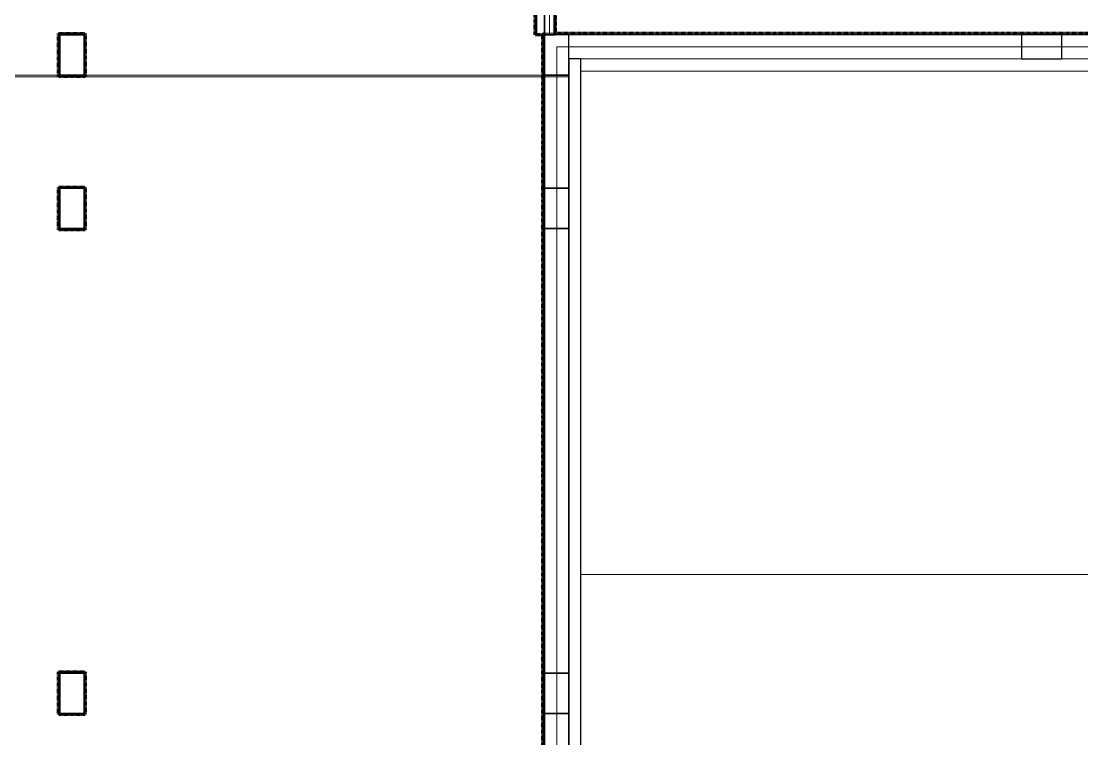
# Model space of a CAD drawing. Header units: millimetres. Extents: x -5300 to 98858, y -5196 to 93886.
# Drawn here: x 8873 to 21998, y 28436 to 37317 of the extents above; entities that cross this region are included whole.
import ezdxf

# ---------------------------------------------------------------- set-up
doc = ezdxf.new("R2010")
doc.units = ezdxf.units.MM
doc.linetypes.add('Штрих', pattern=[6.35, 3.175, -3.175])
doc.linetypes.add('Штрих_2_', pattern=[6.35, 3.175, -3.175])
for name, color, linetype, lineweight, true_color in [('_Разделитель помещений_', 4, 'Штрих', 70, 0x00ffff), ('Колонны', 7, 'Continuous', 18, 0x7f7f7f), ('Перекрытия', 7, 'Continuous', 18, 0x7f7f7f), ('Стены', 7, 'Continuous', 18, 0x7f7f7f), ('Стены разрез', 7, 'Continuous', 50, 0x7f7f7f)]:
    doc.layers.add(name, color=color, linetype=linetype, lineweight=lineweight, true_color=true_color)
doc.layers.add('Генплан', color=7, linetype='Continuous', lineweight=9)

# ---------------------------------------------------------------- blocks, each defined once
blk = doc.blocks.new('ПЕР-ДФ_Ш - ПЕР-ДФ_Ш-239736-Подвал')
at = {"layer": 'Перекрытия', "color": 254, "true_color": 0xd4d4d4}
for p, q in [((15650, 36650), (-150, 36650)), ((-150, 36650), (15650, 36650)), ((-150, 36630), (15650, 36630)), ((15650, 36630), (-150, 36630)), ((15650, 36630), (15650, 36650)), ((15650, 36650), (15650, 36630)), ((15650, 36650), (15650, 36650)), ((15650, 36630), (15650, 36630))]:
    blk.add_line(p, q, dxfattribs=at)
blk = doc.blocks.new('ПЕР-002 - ПЕР-002-240075-Подвал')
at = {"layer": 'Перекрытия', "color": 254, "true_color": 0xd4d4d4}
for p, q in [((15650, 36630), (-150, 36630)), ((-150, 36630), (15650, 36630)), ((15350, 36630), (150, 36630)), ((150, 36630), (15350, 36630)), ((15350, 13490), (15350, 36630)), ((15350, 36630), (15350, 13490)), ((15350, 36630), (15350, 36630)), ((15650, 13290), (15650, 36630)), ((15650, 36630), (15650, 13290)), ((15650, 36630), (15650, 36630)), ((9350, 34750), (9350, 35250)), ((9350, 35250), (9650, 35250)), ((9650, 35250), (9350, 35250)), ((9350, 35250), (9350, 34750)), ((9350, 35250), (9350, 35250)), ((9650, 35250), (9650, 34750)), ((9650, 34750), (9650, 35250)), ((9650, 35250), (9650, 35250)), ((9650, 34750), (9350, 34750)), ((9350, 34750), (9650, 34750)), ((9350, 34750), (9350, 34750)), ((9650, 34750), (9650, 34750)), ((9350, 28750), (9350, 29250)), ((9350, 29250), (9650, 29250)), ((9650, 29250), (9350, 29250)), ((9350, 29250), (9350, 28750)), ((9350, 29250), (9350, 29250)), ((9650, 29250), (9650, 28750)), ((9650, 28750), (9650, 29250)), ((9650, 29250), (9650, 29250)), ((9650, 28750), (9350, 28750)), ((9350, 28750), (9650, 28750)), ((9350, 28750), (9350, 28750)), ((9650, 28750), (9650, 28750))]:
    blk.add_line(p, q, dxfattribs=at)
blk = doc.blocks.new('ПЕР-003 - ПЕР-003-240210-Подвал')
at = {"layer": 'Перекрытия', "color": 254, "true_color": 0xd4d4d4}
for p, q in [((15650, 36650), (15650, 36850)), ((15650, 36850), (58150, 36850)), ((58150, 36850), (15650, 36850)), ((15650, 36850), (15650, 36650)), ((15650, 36850), (15650, 36850)), ((-150, 36650), (15650, 36650)), ((15650, 36650), (-150, 36650)), ((15650, 36650), (15650, 36650))]:
    blk.add_line(p, q, dxfattribs=at)
blk = doc.blocks.new('СТ_ВОКОЛ-016 22892 - СТ_ВОКОЛ-016 2-240716-Подвал')
at = {"layer": 'Стены', "color": 254, "true_color": 0xd4d4d4}
blk.add_line((9350, 35250), (9350, 34750), dxfattribs=at)
blk = doc.blocks.new('СТ_ВОКОЛ-016 22892 - СТ_ВОКОЛ-016 22892-240713-Подвал')
at = {"layer": 'Стены', "color": 254, "true_color": 0xd4d4d4}
for p, q in [((9335, 35250), (9335, 35250)), ((9350, 35250), (9350, 35250)), ((9335, 34750), (9335, 34750)), ((9350, 34750), (9350, 34750))]:
    blk.add_line(p, q, dxfattribs=at)
at = {"layer": 'Стены разрез', "color": 254, "lineweight": 25, "true_color": 0xd4d4d4}
for p, q in [((9350, 35250), (9335, 35250)), ((9335, 35250), (9335, 34750)), ((9350, 34750), (9350, 35250)), ((9335, 34750), (9350, 34750))]:
    blk.add_line(p, q, dxfattribs=at)
blk.add_blockref('СТ_ВОКОЛ-016 22892 - СТ_ВОКОЛ-016 2-240716-Подвал', (0, 0))
blk = doc.blocks.new('СТН-04 35484 - СТН-04 2-240999-Подвал')
at = {"layer": 'Стены', "color": 254, "true_color": 0xd4d4d4}
blk.add_line((15500, 37000), (15500, 13390), dxfattribs=at)
blk = doc.blocks.new('СТН-04 35484 - СТН-04 35484-240996-Подвал')
at = {"layer": 'Стены', "color": 254, "true_color": 0xd4d4d4}
for p, q in [((15330, 37170), (15330, 37170)), ((15350, 37170), (15350, 37170)), ((15650, 36850), (15650, 36850)), ((15800, 36850), (15800, 36850)), ((15330, 36650), (15330, 36650)), ((15350, 36650), (15350, 36650)), ((15350, 36650), (15350, 36650)), ((15350, 36630), (15350, 36630)), ((15650, 36650), (15650, 36650)), ((15650, 36630), (15650, 36630)), ((15350, 35250), (15350, 35250)), ((15650, 35250), (15650, 35250)), ((15350, 34750), (15350, 34750)), ((15650, 34750), (15650, 34750)), ((15350, 29250), (15350, 29250)), ((15650, 29250), (15650, 29250)), ((15350, 28750), (15350, 28750)), ((15650, 28750), (15650, 28750))]:
    blk.add_line(p, q, dxfattribs=at)
at = {"layer": 'Стены разрез', "color": 254, "lineweight": 25, "true_color": 0xd4d4d4}
for p, q in [((15350, 37170), (15330, 37170)), ((15330, 37170), (15330, 13490)), ((15350, 13490), (15350, 37170)), ((15800, 36850), (15650, 36850)), ((15650, 36850), (15650, 13490)), ((15800, 13490), (15800, 36850)), ((15650, 36650), (15350, 36650)), ((15350, 36650), (15350, 35250)), ((15650, 35250), (15650, 36650)), ((15350, 35250), (15650, 35250)), ((15650, 34750), (15350, 34750)), ((15350, 34750), (15350, 29250)), ((15650, 29250), (15650, 34750)), ((15350, 29250), (15650, 29250)), ((15650, 28750), (15350, 28750)), ((15350, 28750), (15350, 23250)), ((15650, 23250), (15650, 28750))]:
    blk.add_line(p, q, dxfattribs=at)
blk.add_blockref('СТН-04 35484 - СТН-04 2-240999-Подвал', (0, 0))
blk = doc.blocks.new('СТ_ВОКОЛ-013 37197 - СТ_ВОКОЛ-013 2-241181-Подвал')
at = {"layer": 'Стены', "color": 254, "true_color": 0xd4d4d4}
blk.add_line((9350, 34750), (9650, 34750), dxfattribs=at)
blk = doc.blocks.new('СТ_ВОКОЛ-013 37197 - СТ_ВОКОЛ-013 37197-241178-Подвал')
at = {"layer": 'Стены', "color": 254, "true_color": 0xd4d4d4}
for p, q in [((9335, 34750), (9335, 34750)), ((9335, 34735), (9335, 34735)), ((9665, 34750), (9665, 34750)), ((9665, 34735), (9665, 34735))]:
    blk.add_line(p, q, dxfattribs=at)
at = {"layer": 'Стены разрез', "color": 254, "lineweight": 25, "true_color": 0xd4d4d4}
for p, q in [((9665, 34750), (9335, 34750)), ((9335, 34750), (9335, 34735)), ((9335, 34735), (9665, 34735)), ((9665, 34735), (9665, 34750))]:
    blk.add_line(p, q, dxfattribs=at)
blk.add_blockref('СТ_ВОКОЛ-013 37197 - СТ_ВОКОЛ-013 2-241181-Подвал', (0, 0))
blk = doc.blocks.new('СТ_ВОКОЛ-015 37310 - СТ_ВОКОЛ-015 2-241197-Подвал')
at = {"layer": 'Стены', "color": 254, "true_color": 0xd4d4d4}
blk.add_line((9650, 35250), (9350, 35250), dxfattribs=at)
blk = doc.blocks.new('СТ_ВОКОЛ-015 37310 - СТ_ВОКОЛ-015 37310-241194-Подвал')
at = {"layer": 'Стены', "color": 254, "true_color": 0xd4d4d4}
for p, q in [((9335, 35265), (9335, 35265)), ((9335, 35250), (9335, 35250)), ((9650, 35265), (9650, 35265)), ((9650, 35250), (9650, 35250))]:
    blk.add_line(p, q, dxfattribs=at)
at = {"layer": 'Стены разрез', "color": 254, "lineweight": 25, "true_color": 0xd4d4d4}
for p, q in [((9335, 35265), (9335, 35250)), ((9650, 35265), (9335, 35265)), ((9335, 35250), (9650, 35250)), ((9650, 35250), (9650, 35265))]:
    blk.add_line(p, q, dxfattribs=at)
blk.add_blockref('СТ_ВОКОЛ-015 37310 - СТ_ВОКОЛ-015 2-241197-Подвал', (0, 0))
blk = doc.blocks.new('СТ_ВОКОЛ-014 37422 - СТ_ВОКОЛ-014 2-241213-Подвал')
at = {"layer": 'Стены', "color": 254, "true_color": 0xd4d4d4}
blk.add_line((9650, 34750), (9650, 35250), dxfattribs=at)
blk = doc.blocks.new('СТ_ВОКОЛ-014 37422 - СТ_ВОКОЛ-014 37422-241210-Подвал')
at = {"layer": 'Стены', "color": 254, "true_color": 0xd4d4d4}
for p, q in [((9650, 35265), (9650, 35265)), ((9665, 35265), (9665, 35265)), ((9650, 34750), (9650, 34750)), ((9665, 34750), (9665, 34750))]:
    blk.add_line(p, q, dxfattribs=at)
at = {"layer": 'Стены разрез', "color": 254, "lineweight": 25, "true_color": 0xd4d4d4}
for p, q in [((9665, 35265), (9650, 35265)), ((9650, 35265), (9650, 34750)), ((9665, 34750), (9665, 35265)), ((9650, 34750), (9665, 34750))]:
    blk.add_line(p, q, dxfattribs=at)
blk.add_blockref('СТ_ВОКОЛ-014 37422 - СТ_ВОКОЛ-014 2-241213-Подвал', (0, 0))
blk = doc.blocks.new('СТ_ВОКОЛ-016 57783 - СТ_ВОКОЛ-016 2-242270-Подвал')
at = {"layer": 'Стены', "color": 254, "true_color": 0xd4d4d4}
blk.add_line((9350, 37150), (9350, 36650), dxfattribs=at)
blk = doc.blocks.new('СТ_ВОКОЛ-016 57783 - СТ_ВОКОЛ-016 57783-242267-Подвал')
at = {"layer": 'Стены', "color": 254, "true_color": 0xd4d4d4}
for p, q in [((9335, 37150), (9335, 37150)), ((9350, 37150), (9350, 37150)), ((9335, 36650), (9335, 36650)), ((9350, 36650), (9350, 36650))]:
    blk.add_line(p, q, dxfattribs=at)
at = {"layer": 'Стены разрез', "color": 254, "lineweight": 25, "true_color": 0xd4d4d4}
for p, q in [((9350, 37150), (9335, 37150)), ((9335, 37150), (9335, 36650)), ((9350, 36650), (9350, 37150)), ((9335, 36650), (9350, 36650))]:
    blk.add_line(p, q, dxfattribs=at)
blk.add_blockref('СТ_ВОКОЛ-016 57783 - СТ_ВОКОЛ-016 2-242270-Подвал', (0, 0))
blk = doc.blocks.new('СТ_ВОКОЛ-014 58611 - СТ_ВОКОЛ-014 2-242350-Подвал')
at = {"layer": 'Стены', "color": 254, "true_color": 0xd4d4d4}
blk.add_line((9650, 36650), (9650, 37150), dxfattribs=at)
blk = doc.blocks.new('СТ_ВОКОЛ-014 58611 - СТ_ВОКОЛ-014 58611-242347-Подвал')
at = {"layer": 'Стены', "color": 254, "true_color": 0xd4d4d4}
for p, q in [((9650, 37165), (9650, 37165)), ((9665, 37165), (9665, 37165)), ((9650, 36650), (9650, 36650)), ((9665, 36650), (9665, 36650))]:
    blk.add_line(p, q, dxfattribs=at)
at = {"layer": 'Стены разрез', "color": 254, "lineweight": 25, "true_color": 0xd4d4d4}
for p, q in [((9665, 37165), (9650, 37165)), ((9650, 37165), (9650, 36650)), ((9665, 36650), (9665, 37165)), ((9650, 36650), (9665, 36650))]:
    blk.add_line(p, q, dxfattribs=at)
blk.add_blockref('СТ_ВОКОЛ-014 58611 - СТ_ВОКОЛ-014 2-242350-Подвал', (0, 0))
blk = doc.blocks.new('СТ_ВОКОЛ-015 59285 - СТ_ВОКОЛ-015 2-242430-Подвал')
at = {"layer": 'Стены', "color": 254, "true_color": 0xd4d4d4}
blk.add_line((9650, 37150), (9350, 37150), dxfattribs=at)
blk = doc.blocks.new('СТ_ВОКОЛ-015 59285 - СТ_ВОКОЛ-015 59285-242427-Подвал')
at = {"layer": 'Стены', "color": 254, "true_color": 0xd4d4d4}
for p, q in [((9335, 37165), (9335, 37165)), ((9335, 37150), (9335, 37150)), ((9650, 37165), (9650, 37165)), ((9650, 37150), (9650, 37150))]:
    blk.add_line(p, q, dxfattribs=at)
at = {"layer": 'Стены разрез', "color": 254, "lineweight": 25, "true_color": 0xd4d4d4}
for p, q in [((9335, 37165), (9335, 37150)), ((9650, 37165), (9335, 37165)), ((9335, 37150), (9650, 37150)), ((9650, 37150), (9650, 37165))]:
    blk.add_line(p, q, dxfattribs=at)
blk.add_blockref('СТ_ВОКОЛ-015 59285 - СТ_ВОКОЛ-015 2-242430-Подвал', (0, 0))
blk = doc.blocks.new('СТН-04 95797 - СТН-04 2-243164-Подвал')
at = {"layer": 'Стены', "color": 254, "true_color": 0xd4d4d4}
blk.add_line((50610, 37000), (15500, 37000), dxfattribs=at)
blk = doc.blocks.new('СТН-04 95797 - СТН-04-243157-Подвал')
at = {"layer": 'Стены', "color": 254, "true_color": 0xd4d4d4}
for p, q in [((15350, 37170), (15350, 37170)), ((33350, 37170), (15350, 37170)), ((33350, 37170), (15350, 37170)), ((15350, 37170), (15350, 37150)), ((15350, 37170), (15350, 37170)), ((15350, 37170), (15350, 37150)), ((15350, 37150), (15350, 37170)), ((15350, 37170), (33350, 37170)), ((15350, 37150), (15350, 37150)), ((33350, 37150), (15350, 37150)), ((15350, 37150), (33350, 37150)), ((15350, 37150), (15350, 37150)), ((15350, 37150), (33350, 37150)), ((21250, 37150), (15650, 37150)), ((15650, 37150), (15650, 37150)), ((21250, 37150), (15650, 37150)), ((15650, 37150), (15650, 36850)), ((15650, 37150), (15650, 37150)), ((15650, 37150), (15650, 36850)), ((15650, 36850), (15650, 37150)), ((15650, 37150), (21250, 37150)), ((21250, 37150), (21250, 37150)), ((21250, 36850), (21250, 37150)), ((21250, 36850), (21250, 37150)), ((21250, 37150), (21250, 37150)), ((21250, 37150), (21250, 36850)), ((21750, 37150), (21750, 37150)), ((27250, 37150), (21750, 37150)), ((27250, 37150), (21750, 37150)), ((21750, 37150), (21750, 37150)), ((21750, 37150), (21750, 36850)), ((21750, 37150), (21750, 36850)), ((21750, 36850), (21750, 37150)), ((21750, 37150), (27250, 37150)), ((15650, 36850), (15650, 36850)), ((15650, 36850), (21250, 36850)), ((15650, 36850), (15650, 36850)), ((15650, 36850), (21250, 36850)), ((21250, 36850), (15650, 36850)), ((50510, 36850), (15800, 36850)), ((15800, 36850), (15800, 36850)), ((50510, 36850), (15800, 36850)), ((15800, 36850), (15800, 36700)), ((15800, 36850), (15800, 36850)), ((15800, 36850), (15800, 36700)), ((15800, 36700), (15800, 36850)), ((15800, 36850), (50510, 36850)), ((21250, 36850), (21250, 36850)), ((21250, 36850), (21250, 36850)), ((21750, 36850), (21750, 36850)), ((27250, 36850), (21750, 36850)), ((21750, 36850), (21750, 36850)), ((21750, 36850), (27250, 36850)), ((21750, 36850), (27250, 36850)), ((15800, 36700), (15800, 36700)), ((15800, 36700), (15800, 36700)), ((15800, 36700), (50510, 36700)), ((15800, 36700), (50510, 36700)), ((50510, 36700), (15800, 36700))]:
    blk.add_line(p, q, dxfattribs=at)
blk = doc.blocks.new('СТН-04 95797 - СТН-04 95797-243161-Подвал')
for name in ['СТН-04 95797 - СТН-04-243157-Подвал', 'СТН-04 95797 - СТН-04 2-243164-Подвал']:
    blk.add_blockref(name, (0, 0))
blk = doc.blocks.new('СТ_ВОКОЛ-013 107773 - СТ_ВОКОЛ-013 2-243338-Подвал')
at = {"layer": 'Стены', "color": 254, "true_color": 0xd4d4d4}
blk.add_line((9350, 36650), (9650, 36650), dxfattribs=at)
blk = doc.blocks.new('СТ_ВОКОЛ-013 107773 - СТ_ВОКОЛ-013 107773-243335-Подвал')
at = {"layer": 'Стены', "color": 254, "true_color": 0xd4d4d4}
for p, q in [((9335, 36650), (9335, 36650)), ((9335, 36635), (9335, 36635)), ((9665, 36650), (9665, 36650)), ((9665, 36635), (9665, 36635))]:
    blk.add_line(p, q, dxfattribs=at)
at = {"layer": 'Стены разрез', "color": 254, "lineweight": 25, "true_color": 0xd4d4d4}
for p, q in [((9665, 36650), (9335, 36650)), ((9335, 36650), (9335, 36635)), ((9335, 36635), (9665, 36635)), ((9665, 36635), (9665, 36650))]:
    blk.add_line(p, q, dxfattribs=at)
blk.add_blockref('СТ_ВОКОЛ-013 107773 - СТ_ВОКОЛ-013 2-243338-Подвал', (0, 0))
blk = doc.blocks.new('СТ_ВОКОЛ-015 107996 - СТ_ВОКОЛ-015 2-243370-Подвал')
at = {"layer": 'Стены', "color": 254, "true_color": 0xd4d4d4}
blk.add_line((9650, 29250), (9350, 29250), dxfattribs=at)
blk = doc.blocks.new('СТ_ВОКОЛ-015 107996 - СТ_ВОКОЛ-015 107996-243367-Подвал')
at = {"layer": 'Стены', "color": 254, "true_color": 0xd4d4d4}
for p, q in [((9335, 29265), (9335, 29265)), ((9335, 29250), (9335, 29250)), ((9650, 29265), (9650, 29265)), ((9650, 29250), (9650, 29250))]:
    blk.add_line(p, q, dxfattribs=at)
at = {"layer": 'Стены разрез', "color": 254, "lineweight": 25, "true_color": 0xd4d4d4}
for p, q in [((9335, 29265), (9335, 29250)), ((9650, 29265), (9335, 29265)), ((9335, 29250), (9650, 29250)), ((9650, 29250), (9650, 29265))]:
    blk.add_line(p, q, dxfattribs=at)
blk.add_blockref('СТ_ВОКОЛ-015 107996 - СТ_ВОКОЛ-015 2-243370-Подвал', (0, 0))
blk = doc.blocks.new('СТ_ВОКОЛ-013 108203 - СТ_ВОКОЛ-013 2-243386-Подвал')
at = {"layer": 'Стены', "color": 254, "true_color": 0xd4d4d4}
blk.add_line((9350, 28750), (9650, 28750), dxfattribs=at)
blk = doc.blocks.new('СТ_ВОКОЛ-013 108203 - СТ_ВОКОЛ-013 108203-243383-Подвал')
at = {"layer": 'Стены', "color": 254, "true_color": 0xd4d4d4}
for p, q in [((9335, 28750), (9335, 28750)), ((9665, 28750), (9665, 28750)), ((9335, 28735), (9335, 28735)), ((9665, 28735), (9665, 28735))]:
    blk.add_line(p, q, dxfattribs=at)
at = {"layer": 'Стены разрез', "color": 254, "lineweight": 25, "true_color": 0xd4d4d4}
for p, q in [((9665, 28750), (9335, 28750)), ((9335, 28750), (9335, 28735)), ((9665, 28735), (9665, 28750)), ((9335, 28735), (9665, 28735))]:
    blk.add_line(p, q, dxfattribs=at)
blk.add_blockref('СТ_ВОКОЛ-013 108203 - СТ_ВОКОЛ-013 2-243386-Подвал', (0, 0))
blk = doc.blocks.new('СТ_ВОКОЛ-014 109837 - СТ_ВОКОЛ-014 2-243598-Подвал')
at = {"layer": 'Стены', "color": 254, "true_color": 0xd4d4d4}
blk.add_line((9650, 28750), (9650, 29250), dxfattribs=at)
blk = doc.blocks.new('СТ_ВОКОЛ-014 109837 - СТ_ВОКОЛ-014 109837-243595-Подвал')
at = {"layer": 'Стены', "color": 254, "true_color": 0xd4d4d4}
for p, q in [((9650, 29265), (9650, 29265)), ((9665, 29265), (9665, 29265)), ((9650, 28750), (9650, 28750)), ((9665, 28750), (9665, 28750))]:
    blk.add_line(p, q, dxfattribs=at)
at = {"layer": 'Стены разрез', "color": 254, "lineweight": 25, "true_color": 0xd4d4d4}
for p, q in [((9665, 29265), (9650, 29265)), ((9650, 29265), (9650, 28750)), ((9665, 28750), (9665, 29265)), ((9650, 28750), (9665, 28750))]:
    blk.add_line(p, q, dxfattribs=at)
blk.add_blockref('СТ_ВОКОЛ-014 109837 - СТ_ВОКОЛ-014 2-243598-Подвал', (0, 0))
blk = doc.blocks.new('СТ_ВОКОЛ-016 112154 - СТ_ВОКОЛ-016 2-243646-Подвал')
at = {"layer": 'Стены', "color": 254, "true_color": 0xd4d4d4}
blk.add_line((9350, 29250), (9350, 28750), dxfattribs=at)
blk = doc.blocks.new('СТ_ВОКОЛ-016 112154 - СТ_ВОКОЛ-016 112154-243643-Подвал')
at = {"layer": 'Стены', "color": 254, "true_color": 0xd4d4d4}
for p, q in [((9335, 29250), (9335, 29250)), ((9350, 29250), (9350, 29250)), ((9335, 28750), (9335, 28750)), ((9350, 28750), (9350, 28750))]:
    blk.add_line(p, q, dxfattribs=at)
at = {"layer": 'Стены разрез', "color": 254, "lineweight": 25, "true_color": 0xd4d4d4}
for p, q in [((9350, 29250), (9335, 29250)), ((9335, 29250), (9335, 28750)), ((9350, 28750), (9350, 29250)), ((9335, 28750), (9350, 28750))]:
    blk.add_line(p, q, dxfattribs=at)
blk.add_blockref('СТ_ВОКОЛ-016 112154 - СТ_ВОКОЛ-016 2-243646-Подвал', (0, 0))
blk = doc.blocks.new('СТВ_Перегородка_Кирпич 130487 - СТВ_Перегородка_Кирпич 2-245543-Подвал')
at = {"layer": 'Стены', "color": 254, "true_color": 0xd4d4d4}
blk.add_line((15410, 37150), (15410, 41295), dxfattribs=at)
blk = doc.blocks.new('СТВ_Перегородка_Кирпич 130487 - СТВ_Перегородка_Кирпич 130487-245540-Подвал')
at = {"layer": 'Стены', "color": 254, "true_color": 0xd4d4d4}
for p, q in [((15235, 41235), (15235, 41235)), ((15250, 41235), (15250, 41235)), ((15250, 41235), (15250, 41235)), ((15350, 41235), (15350, 41235)), ((15350, 41120), (15350, 41120)), ((15470, 41120), (15470, 41120)), ((15470, 41120), (15470, 41120)), ((15485, 41120), (15485, 41120)), ((15235, 37150), (15235, 37150)), ((15250, 37150), (15250, 37150)), ((15250, 37150), (15250, 37150)), ((15350, 37150), (15350, 37150)), ((15350, 37150), (15350, 37150)), ((15470, 37150), (15470, 37150)), ((15470, 37150), (15470, 37150)), ((15485, 37150), (15485, 37150))]:
    blk.add_line(p, q, dxfattribs=at)
at = {"layer": 'Стены разрез', "color": 254, "lineweight": 25, "true_color": 0xd4d4d4}
for p, q in [((15250, 41235), (15235, 41235)), ((15235, 41235), (15235, 37150)), ((15250, 41235), (15250, 37150)), ((15350, 41235), (15250, 41235)), ((15250, 37150), (15250, 41235)), ((15350, 37150), (15350, 41235)), ((15350, 41120), (15350, 37150)), ((15470, 41120), (15350, 41120)), ((15470, 41120), (15470, 37150)), ((15485, 41120), (15470, 41120)), ((15470, 37150), (15470, 41120)), ((15485, 37150), (15485, 41120)), ((15235, 37150), (15250, 37150)), ((15250, 37150), (15350, 37150)), ((15350, 37150), (15470, 37150)), ((15470, 37150), (15485, 37150))]:
    blk.add_line(p, q, dxfattribs=at)
blk.add_blockref('СТВ_Перегородка_Кирпич 130487 - СТВ_Перегородка_Кирпич 2-245543-Подвал', (0, 0))
blk = doc.blocks.new('Местность - Местность-379060-Подвал')
at = {"layer": 'Генплан', "color": 253, "true_color": 0xaaaaaa}
for p, q in [((15800, 36700), (22230, 36700)), ((15800, 30470), (15800, 36700)), ((22230, 36700), (15800, 36700)), ((15800, 36700), (15800, 36700)), ((22230, 36700), (15800, 36700)), ((15800, 36700), (15800, 36700)), ((15800, 36700), (15800, 30470)), ((15800, 36700), (15800, 30470)), ((15800, 30470), (15800, 30470)), ((15800, 30470), (22230, 30470)), ((15800, 30470), (22230, 30470)), ((22230, 30470), (15800, 30470)), ((15800, 30470), (15800, 30470)), ((15800, 13430), (15800, 30470)), ((15800, 30470), (22230, 30470)), ((15800, 30470), (15800, 30470)), ((15800, 30470), (15800, 13430)), ((15800, 30470), (15800, 13430)), ((22230, 30470), (15800, 30470)), ((15800, 30470), (15800, 30470)), ((22230, 30470), (15800, 30470))]:
    blk.add_line(p, q, dxfattribs=at)
blk = doc.blocks.new('Местность - Местность-379064-Подвал')
blk.add_blockref('Местность - Местность-379060-Подвал', (0, 0))
blk = doc.blocks.new('КОЛ-001 300х500 300 x 500 157097 - КОЛ-001 300х500 300 x 500 157097-385557-Подвал')
at = {"layer": 'Колонны', "color": 254, "lineweight": 25, "true_color": 0xd4d4d4}
for p, q in [((150, 250), (-150, 250)), ((-150, 250), (-150, -250)), ((150, -250), (150, 250)), ((-150, -250), (150, -250))]:
    blk.add_line(p, q, dxfattribs=at)
at = {"layer": 'Колонны', "color": 254, "true_color": 0xd4d4d4}
for p, q in [((-150, 250), (-150, 250)), ((150, 250), (150, 250)), ((-150, -250), (-150, -250)), ((150, -250), (150, -250))]:
    blk.add_line(p, q, dxfattribs=at)
blk = doc.blocks.new('Железобетон - Колонны 500 x 300 110233 - Железобетон - Колонны 500 x 300 110233-385040-Подвал')
at = {"layer": 'Колонны', "color": 254, "lineweight": 25, "true_color": 0xd4d4d4}
for p, q in [((250, 150), (-250, 150)), ((-250, 150), (-250, -150)), ((250, -150), (250, 150)), ((-250, -150), (250, -150))]:
    blk.add_line(p, q, dxfattribs=at)
at = {"layer": 'Колонны', "color": 254, "true_color": 0xd4d4d4}
for p, q in [((-250, 150), (-250, 150)), ((250, 150), (250, 150)), ((-250, -150), (-250, -150)), ((250, -150), (250, -150))]:
    blk.add_line(p, q, dxfattribs=at)
blk = doc.blocks.new('КОЛ-002 300х500 300 x 500 59380 - КОЛ-002 300х500 300 x 500 59380-384820-Подвал')
at = {"layer": 'Колонны', "color": 254, "lineweight": 25, "true_color": 0xd4d4d4}
for p, q in [((150, 250), (-150, 250)), ((-150, 250), (-150, -250)), ((150, -250), (150, 250)), ((-150, -250), (150, -250))]:
    blk.add_line(p, q, dxfattribs=at)
at = {"layer": 'Колонны', "color": 254, "true_color": 0xd4d4d4}
for p, q in [((-150, 250), (-150, 250)), ((150, 250), (150, 250)), ((-150, -250), (-150, -250)), ((150, -250), (150, -250))]:
    blk.add_line(p, q, dxfattribs=at)
blk = doc.blocks.new('КОЛ-002 300х500 300 x 500 57961 - КОЛ-002 300х500 300 x 500 57961-384787-Подвал')
at = {"layer": 'Колонны', "color": 254, "lineweight": 25, "true_color": 0xd4d4d4}
for p, q in [((150, 250), (-150, 250)), ((-150, 250), (-150, -250)), ((150, -250), (150, 250)), ((-150, -250), (150, -250))]:
    blk.add_line(p, q, dxfattribs=at)
at = {"layer": 'Колонны', "color": 254, "true_color": 0xd4d4d4}
for p, q in [((-150, 250), (-150, 250)), ((150, 250), (150, 250)), ((-150, -250), (-150, -250)), ((150, -250), (150, -250))]:
    blk.add_line(p, q, dxfattribs=at)
blk = doc.blocks.new('КОЛ-002 300х500 300 x 500 57869 - КОЛ-002 300х500 300 x 500 57869-384776-Подвал')
at = {"layer": 'Колонны', "color": 254, "lineweight": 25, "true_color": 0xd4d4d4}
for p, q in [((150, 250), (-150, 250)), ((-150, 250), (-150, -250)), ((150, -250), (150, 250)), ((-150, -250), (150, -250))]:
    blk.add_line(p, q, dxfattribs=at)
at = {"layer": 'Колонны', "color": 254, "true_color": 0xd4d4d4}
for p, q in [((-150, 250), (-150, 250)), ((150, 250), (150, 250)), ((-150, -250), (-150, -250)), ((150, -250), (150, -250))]:
    blk.add_line(p, q, dxfattribs=at)
blk = doc.blocks.new('КОЛ-001 300х500 300 x 500 37926 - КОЛ-001 300х500 300 x 500 37926-384534-Подвал')
at = {"layer": 'Колонны', "color": 254, "lineweight": 25, "true_color": 0xd4d4d4}
for p, q in [((150, 250), (-150, 250)), ((-150, 250), (-150, -250)), ((150, -250), (150, 250)), ((-150, -250), (150, -250))]:
    blk.add_line(p, q, dxfattribs=at)
at = {"layer": 'Колонны', "color": 254, "true_color": 0xd4d4d4}
for p, q in [((-150, 250), (-150, 250)), ((150, 250), (150, 250)), ((-150, -250), (-150, -250)), ((150, -250), (150, -250))]:
    blk.add_line(p, q, dxfattribs=at)
blk = doc.blocks.new('КОЛ-001 300х500 300 x 500 37827 - КОЛ-001 300х500 300 x 500 37827-384523-Подвал')
at = {"layer": 'Колонны', "color": 254, "lineweight": 25, "true_color": 0xd4d4d4}
for p, q in [((150, 250), (-150, 250)), ((-150, 250), (-150, -250)), ((150, -250), (150, 250)), ((-150, -250), (150, -250))]:
    blk.add_line(p, q, dxfattribs=at)
at = {"layer": 'Колонны', "color": 254, "true_color": 0xd4d4d4}
for p, q in [((-150, 250), (-150, 250)), ((150, 250), (150, 250)), ((-150, -250), (-150, -250)), ((150, -250), (150, -250))]:
    blk.add_line(p, q, dxfattribs=at)

msp = doc.modelspace()

# ---------------------------------------------------------------- linework, layer by layer
at = {"layer": '_Разделитель помещений_', "color": 131, "linetype": 'Штрих_2_', "true_color": 0xaaffff}
for p, q in [((15485, 37170), (15485, 41355)), ((15235, 37150), (15235, 41220)), ((9335, 37165), (9665, 37165)), ((9335, 36635), (9335, 37165)), ((9665, 37165), (9665, 36635)), ((15330, 37150), (15235, 37150)), ((15330, 13510), (15330, 37150)), ((15485, 37170), (33335, 37170)), ((9665, 36635), (9335, 36635)), ((9335, 35265), (9665, 35265)), ((9335, 34735), (9335, 35265)), ((9665, 35265), (9665, 34735)), ((9665, 34735), (9335, 34735)), ((9335, 29265), (9665, 29265)), ((9335, 28735), (9335, 29265)), ((9665, 29265), (9665, 28735)), ((9665, 28735), (9335, 28735))]:
    msp.add_line(p, q, dxfattribs=at)
at = {"layer": 'Перекрытия', "color": 254, "true_color": 0xd4d4d4}
for p, q in [((58150, 36850), (15650, 36850)), ((15650, 36850), (15650, 36650)), ((15650, 36650), (15650, 36850)), ((15650, 36850), (58150, 36850)), ((15650, 36650), (-150, 36650)), ((-150, 36650), (15650, 36650))]:
    msp.add_line(p, q, dxfattribs=at)

# ---------------------------------------------------------------- block references
at = {"layer": 'Генплан', "color": 253, "true_color": 0xaaaaaa}
msp.add_blockref('Местность - Местность-379064-Подвал', (0, 0), dxfattribs=at)
at = {"layer": 'Колонны', "color": 254, "true_color": 0xd4d4d4}
for name, p in [('КОЛ-002 300х500 300 x 500 59380 - КОЛ-002 300х500 300 x 500 59380-384820-Подвал', (9500, 36900)), ('КОЛ-001 300х500 300 x 500 157097 - КОЛ-001 300х500 300 x 500 157097-385557-Подвал', (15500, 36900)), ('Железобетон - Колонны 500 x 300 110233 - Железобетон - Колонны 500 x 300 110233-385040-Подвал', (21500, 37000)), ('КОЛ-002 300х500 300 x 500 57869 - КОЛ-002 300х500 300 x 500 57869-384776-Подвал', (9500, 35000)), ('КОЛ-001 300х500 300 x 500 37926 - КОЛ-001 300х500 300 x 500 37926-384534-Подвал', (15500, 35000)), ('КОЛ-002 300х500 300 x 500 57961 - КОЛ-002 300х500 300 x 500 57961-384787-Подвал', (9500, 29000)), ('КОЛ-001 300х500 300 x 500 37827 - КОЛ-001 300х500 300 x 500 37827-384523-Подвал', (15500, 29000))]:
    msp.add_blockref(name, p, dxfattribs=at)
at = {"layer": 'Перекрытия', "color": 254, "true_color": 0xd4d4d4}
for name in ['ПЕР-003 - ПЕР-003-240210-Подвал', 'ПЕР-ДФ_Ш - ПЕР-ДФ_Ш-239736-Подвал', 'ПЕР-002 - ПЕР-002-240075-Подвал']:
    msp.add_blockref(name, (0, 0), dxfattribs=at)
at = {"layer": 'Стены', "color": 254, "true_color": 0xd4d4d4}
for name in ['СТВ_Перегородка_Кирпич 130487 - СТВ_Перегородка_Кирпич 130487-245540-Подвал', 'СТ_ВОКОЛ-015 59285 - СТ_ВОКОЛ-015 59285-242427-Подвал', 'СТ_ВОКОЛ-016 57783 - СТ_ВОКОЛ-016 57783-242267-Подвал', 'СТ_ВОКОЛ-014 58611 - СТ_ВОКОЛ-014 58611-242347-Подвал', 'СТН-04 35484 - СТН-04 35484-240996-Подвал', 'СТН-04 95797 - СТН-04 95797-243161-Подвал', 'СТ_ВОКОЛ-013 107773 - СТ_ВОКОЛ-013 107773-243335-Подвал', 'СТ_ВОКОЛ-015 37310 - СТ_ВОКОЛ-015 37310-241194-Подвал', 'СТ_ВОКОЛ-016 22892 - СТ_ВОКОЛ-016 22892-240713-Подвал', 'СТ_ВОКОЛ-014 37422 - СТ_ВОКОЛ-014 37422-241210-Подвал', 'СТ_ВОКОЛ-013 37197 - СТ_ВОКОЛ-013 37197-241178-Подвал', 'СТ_ВОКОЛ-015 107996 - СТ_ВОКОЛ-015 107996-243367-Подвал', 'СТ_ВОКОЛ-016 112154 - СТ_ВОКОЛ-016 112154-243643-Подвал', 'СТ_ВОКОЛ-014 109837 - СТ_ВОКОЛ-014 109837-243595-Подвал', 'СТ_ВОКОЛ-013 108203 - СТ_ВОКОЛ-013 108203-243383-Подвал']:
    msp.add_blockref(name, (0, 0), dxfattribs=at)

doc.saveas('drawing.dxf')
